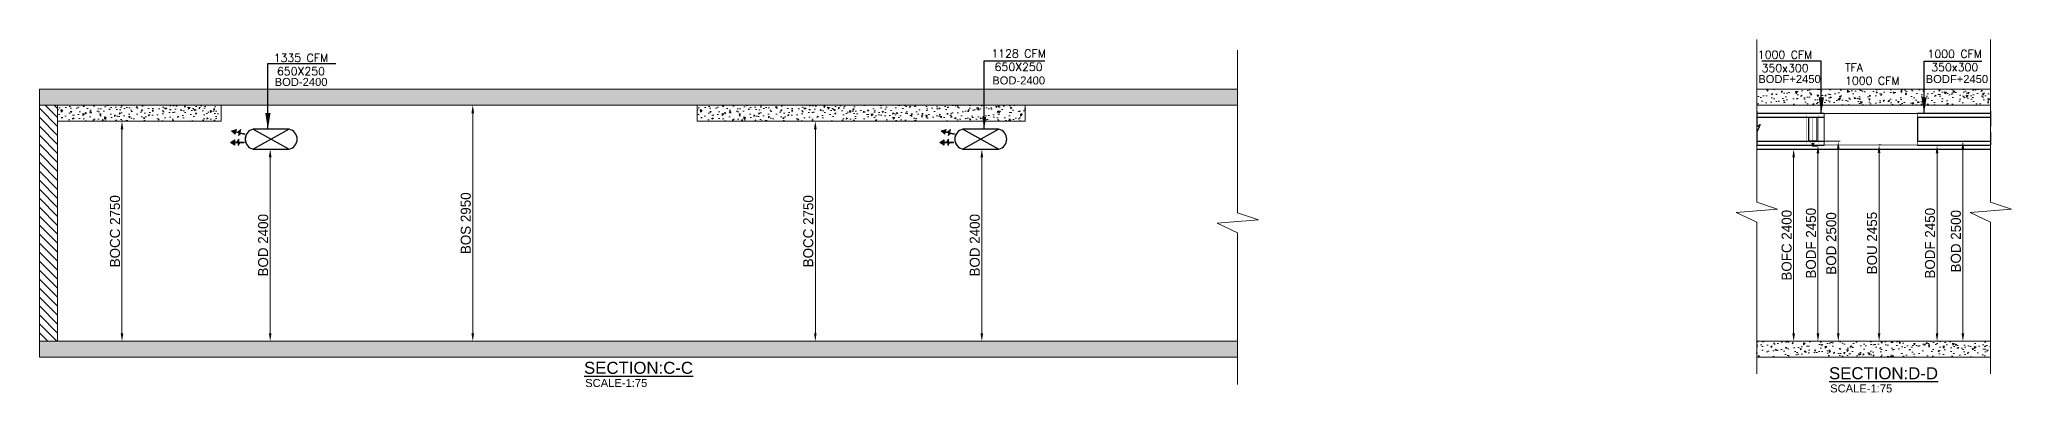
# Model space of a CAD drawing. Header units: millimetres. Extents: x -81374 to 485233, y -39075 to 157313.
# Drawn here: x 343117 to 367762, y 150712 to 155123 of the extents above; entities that cross this region are included whole.
import ezdxf

# ---------------------------------------------------------------- set-up
doc = ezdxf.new("R2010")
doc.units = ezdxf.units.MM
doc.header["$PDMODE"] = 34
doc.header["$PDSIZE"] = -1
for name, color, linetype, lineweight in [('AC OA DUCT', 11, 'Continuous', 5), ('AC-SA DUCT', 5, 'Continuous', 0), ('M-HVAC RETURN AIR DUCT', 1, 'Continuous', 0)]:
    doc.layers.add(name, color=color, linetype=linetype, lineweight=lineweight)
for name, color, linetype in [('Ac-text', 7, 'Continuous'), ('CB-AC-SA OVAL DUCT', 6, 'Continuous'), ('HVAC-SECTIONS', 7, 'Continuous'), ('M HVAC-Volume Control Damper', 3, 'Continuous'), ('M-HVAC ELLIPTICAL DUCT', 6, 'Continuous'), ('M-HVAC-BOF', 6, 'Continuous'), ('M-HVAC-TEXT', 7, 'Continuous')]:
    doc.layers.add(name, color=color, linetype=linetype)
doc.styles.add('ARAIL', font='arial.ttf')
doc.styles.add('Arial', font='arial.ttf', dxfattribs={"height": 3})
doc.styles.add('HVAC TEXT', font='Romans.shx', dxfattribs={"width": 0.8, "height": 100})
doc.styles.add('R', font='romans.shx')
doc.styles.add('ROMAND', font='romand__.ttf')
doc.styles.add('romans', font='stylu.ttf', dxfattribs={"height": 125})
doc.dimstyles.new('HVAC DIM', dxfattribs={"dimtxt": 100, "dimasz": 200, "dimexe": 50, "dimexo": 50, "dimgap": 50, "dimtad": 1, "dimtoh": 1, "dimdec": 0, "dimzin": 0, "dimdsep": 46, "dimtxsty": 'HVAC TEXT', "dimcen": 50, "dimclrd": 7, "dimclre": 7, "dimclrt": 7, "dimadec": 0, "dimazin": 0, "dimtfac": 1, "dimtdec": 0, "dimtofl": 0, "dimtmove": 0, "dimatfit": 3, "dimfxl": 1, "dimtolj": 1, "dimtzin": 0, "dimarcsym": 0})
doc.dimstyles.new('MKS1', dxfattribs={"dimtxt": 185, "dimasz": 150, "dimexe": 25, "dimexo": 20, "dimgap": 25, "dimtad": 1, "dimdec": 0, "dimrnd": 5, "dimzin": 0, "dimdsep": 46, "dimtxsty": 'romans', "dimcen": 0.09, "dimdle": 75, "dimclrd": 99, "dimclre": 8, "dimclrt": 7, "dimadec": 0, "dimazin": 0, "dimtfac": 1, "dimtdec": 0, "dimtmove": 0, "dimatfit": 2, "dimfxl": 1, "dimtolj": 1, "dimtzin": 0, "dimlwd": -1, "dimlwe": -1, "dimarcsym": 0})
doc.dimstyles.new('Vayucon', dxfattribs={"dimtxt": 200, "dimasz": 150, "dimexe": 0, "dimexo": 0, "dimgap": 9e-05, "dimtad": 1, "dimdec": 0, "dimrnd": 5, "dimzin": 0, "dimdsep": 46, "dimtxsty": 'ROMAND', "dimcen": 90, "dimclre": 99, "dimclrt": 7, "dimadec": 0, "dimazin": 0, "dimtfac": 1, "dimtdec": 0, "dimtofl": 0, "dimtmove": 1, "dimatfit": 3, "dimfxl": 1, "dimtolj": 1, "dimtzin": 0, "dimarcsym": 0})
pattern_1 = [(230, (306849.15, 227224.38), (-182.18467, 15.93909), [19.05, -209.55]), (175, (306849.15, 227224.38), (35.24342, -191.05685), [15.24, -167.6406]), (280.45144, (306833.97, 227225.71), (-146.94125, -175.11775), [16.19, -178.09024]), (226.1842, (306849.15, 227173.58), (-271.07904, 42.04233), [28.575, -314.325]), (276.63556, (306826.56, 227177.08), (-237.4041, -247.4261), [24.285, -267.1356]), (171.18415, (306849.15, 227173.58), (-237.4041, -247.4261), [22.86, -251.4597]), (201, (306823.75, 227186.28), (-151.6144, 102.2652), [19.05, -209.55]), (146, (306823.75, 227186.28), (-61.80203, -184.18797), [15.24, -167.64]), (251.45144, (306811.12, 227194.8), (-213.41642, -81.92277), [16.19, -178.08994]), (217.5, (306849.154, 227224.38), (-3.088603, -84.55504), [0, -165.608, 0, -170.18, 0, -168.275]), (187.5, (306849.15, 227224.38), (-66.81966, -100.180575), [0, -97.028, 0, -161.798, 0, -64.135]), (147.5, (306905.796, 227224.38), (-135.590595, 5.728744), [0, -63.5, 0, -198.12, 0, -262.89]), (137.5, (306931.2, 227224.38), (-148.12918, -25.42649), [0, -82.55, 0, -131.572, 0, -186.69])]

# ---------------------------------------------------------------- blocks, each defined once
blk = doc.blocks.new('12')
h = blk.add_hatch(color=20)
h.set_gradient(color1=(0, 255, 0), one_color=1, tint=1, name='INVCURVED')
h.paths.add_polyline_path([(36, -115), (6, -115), (6, -145), (49, -174), (-7, -174), (6, -183), (6, -244), (-4, -244), (-4, -188), (-39, -164), (16, -164), (-4, -150), (-4, -115), (-34, -115), (1, -55)])
at = {"color": 3}
blk.add_lwpolyline([(-4, -244), (6, -244), (6, -183), (-7, -174), (49, -174), (6, -145), (6, -115), (36, -115), (1, -55), (-34, -115), (-4, -115), (-4, -150), (16, -164), (-39, -164), (-4, -188)], close=True, dxfattribs=at)
blk = doc.blocks.new('*D62')
at = {"layer": 'AC-SA DUCT', "color": 8}
for p, q in [((346049, 153752), (345975, 153752)), ((346049, 151352), (345975, 151352))]:
    blk.add_line(p, q, dxfattribs=at)
at = {"layer": 'AC-SA DUCT', "color": 42}
blk.add_line((346000, 153652), (346000, 151452), dxfattribs=at)
at = {"layer": 'AC-SA DUCT', "color": 42, "linetype": 'Continuous'}
for points in [[(346017, 153652), (345984, 153652), (346000, 153752)], [(345984, 151452), (346017, 151452), (346000, 151352)]]:
    blk.add_solid(points, dxfattribs=at)
at = {"layer": 'DEFPOINTS', "color": 0, "linetype": 'Continuous'}
for p in [(346069, 153752), (346000, 151352), (346069, 151352)]:
    blk.add_point(p, dxfattribs=at)
at = {"layer": 'AC-SA DUCT', "color": 7, "linetype": 'Continuous', "insert": (345913, 152552), "char_height": 125, "attachment_point": 5, "rotation": 90, "style": 'romans'}
blk.add_mtext('\\A1;BOD 2400', dxfattribs=at)
blk = doc.blocks.new('*D63')
at = {"layer": 'AC-SA DUCT', "color": 8}
for p, q in [((344197, 154102), (344123, 154102)), ((344197, 151352), (344123, 151352))]:
    blk.add_line(p, q, dxfattribs=at)
at = {"layer": 'AC-SA DUCT', "color": 42}
blk.add_line((344148, 154002), (344148, 151452), dxfattribs=at)
at = {"layer": 'AC-SA DUCT', "color": 42, "linetype": 'Continuous'}
for points in [[(344165, 154002), (344132, 154002), (344148, 154102)], [(344132, 151452), (344165, 151452), (344148, 151352)]]:
    blk.add_solid(points, dxfattribs=at)
at = {"layer": 'DEFPOINTS', "color": 0, "linetype": 'Continuous'}
for p in [(344217, 154102), (344148, 151352), (344217, 151352)]:
    blk.add_point(p, dxfattribs=at)
at = {"layer": 'AC-SA DUCT', "color": 7, "linetype": 'Continuous', "insert": (344061, 152727), "char_height": 125, "attachment_point": 5, "rotation": 90, "style": 'romans'}
blk.add_mtext('\\A1;BOCC 2750', dxfattribs=at)
blk = doc.blocks.new('*D64')
at = {"layer": 'AC-SA DUCT', "color": 8}
for p, q in [((354942, 153752), (354869, 153752)), ((354942, 151352), (354869, 151352))]:
    blk.add_line(p, q, dxfattribs=at)
at = {"layer": 'AC-SA DUCT', "color": 42}
blk.add_line((354894, 153652), (354894, 151452), dxfattribs=at)
at = {"layer": 'AC-SA DUCT', "color": 42, "linetype": 'Continuous'}
for points in [[(354910, 153652), (354877, 153652), (354894, 153752)], [(354877, 151452), (354910, 151452), (354894, 151352)]]:
    blk.add_solid(points, dxfattribs=at)
at = {"layer": 'DEFPOINTS', "color": 0, "linetype": 'Continuous'}
for p in [(354962, 153752), (354894, 151352), (354962, 151352)]:
    blk.add_point(p, dxfattribs=at)
at = {"layer": 'AC-SA DUCT', "color": 7, "linetype": 'Continuous', "insert": (354806, 152552), "char_height": 125, "attachment_point": 5, "rotation": 90, "style": 'romans'}
blk.add_mtext('\\A1;BOD 2400', dxfattribs=at)
blk = doc.blocks.new('*D65')
at = {"layer": 'AC-SA DUCT', "color": 8}
for p, q in [((348581, 154302), (348507, 154302)), ((348581, 151352), (348507, 151352))]:
    blk.add_line(p, q, dxfattribs=at)
at = {"layer": 'AC-SA DUCT', "color": 42}
blk.add_line((348532, 154202), (348532, 151452), dxfattribs=at)
at = {"layer": 'AC-SA DUCT', "color": 42, "linetype": 'Continuous'}
for points in [[(348549, 154202), (348515, 154202), (348532, 154302)], [(348515, 151452), (348549, 151452), (348532, 151352)]]:
    blk.add_solid(points, dxfattribs=at)
at = {"layer": 'DEFPOINTS', "color": 0, "linetype": 'Continuous'}
for p in [(348601, 154302), (348532, 151352), (348601, 151352)]:
    blk.add_point(p, dxfattribs=at)
at = {"layer": 'AC-SA DUCT', "color": 7, "linetype": 'Continuous', "insert": (348445, 152827), "char_height": 125, "attachment_point": 5, "rotation": 90, "style": 'romans'}
blk.add_mtext('\\A1;BOS 2950', dxfattribs=at)
blk = doc.blocks.new('*D66')
at = {"layer": 'AC-SA DUCT', "color": 8}
for p, q in [((352861, 154102), (352788, 154102)), ((352861, 151352), (352788, 151352))]:
    blk.add_line(p, q, dxfattribs=at)
at = {"layer": 'AC-SA DUCT', "color": 42}
blk.add_line((352813, 154002), (352813, 151452), dxfattribs=at)
at = {"layer": 'AC-SA DUCT', "color": 42, "linetype": 'Continuous'}
for points in [[(352829, 154002), (352796, 154002), (352813, 154102)], [(352796, 151452), (352829, 151452), (352813, 151352)]]:
    blk.add_solid(points, dxfattribs=at)
at = {"layer": 'DEFPOINTS', "color": 0, "linetype": 'Continuous'}
for p in [(352881, 154102), (352813, 151352), (352881, 151352)]:
    blk.add_point(p, dxfattribs=at)
at = {"layer": 'AC-SA DUCT', "color": 7, "linetype": 'Continuous', "insert": (352725, 152727), "char_height": 125, "attachment_point": 5, "rotation": 90, "style": 'romans'}
blk.add_mtext('\\A1;BOCC 2750', dxfattribs=at)
blk = doc.blocks.new('*D68')
at = {"layer": 'AC-SA DUCT', "color": 8}
for p, q in [((366103, 153805), (366132, 153805)), ((366103, 151352), (366132, 151352))]:
    blk.add_line(p, q, dxfattribs=at)
at = {"layer": 'AC-SA DUCT', "color": 42}
blk.add_line((366107, 153705), (366107, 151452), dxfattribs=at)
at = {"layer": 'AC-SA DUCT', "color": 42, "linetype": 'Continuous'}
for points in [[(366123, 153705), (366090, 153705), (366107, 153805)], [(366090, 151452), (366123, 151452), (366107, 151352)]]:
    blk.add_solid(points, dxfattribs=at)
at = {"layer": 'DEFPOINTS', "color": 0, "linetype": 'Continuous'}
for p in [(366083, 153805), (366083, 151352), (366107, 151352)]:
    blk.add_point(p, dxfattribs=at)
at = {"layer": 'AC-SA DUCT', "color": 7, "linetype": 'Continuous', "insert": (366019, 152579), "char_height": 125, "attachment_point": 5, "rotation": 90, "style": 'romans'}
blk.add_mtext('\\A1;BOU 2455', dxfattribs=at)
blk = doc.blocks.new('*D69')
at = {"layer": 'AC-SA DUCT', "color": 8}
for p, q in [((365407, 153851), (365622, 153851)), ((365460, 151352), (365622, 151352))]:
    blk.add_line(p, q, dxfattribs=at)
at = {"layer": 'AC-SA DUCT', "color": 42}
blk.add_line((365597, 153751), (365597, 151452), dxfattribs=at)
at = {"layer": 'AC-SA DUCT', "color": 42, "linetype": 'Continuous'}
for points in [[(365613, 153751), (365580, 153751), (365597, 153851)], [(365580, 151452), (365613, 151452), (365597, 151352)]]:
    blk.add_solid(points, dxfattribs=at)
at = {"layer": 'DEFPOINTS', "color": 0, "linetype": 'Continuous'}
for p in [(365387, 153851), (365440, 151352), (365597, 151352)]:
    blk.add_point(p, dxfattribs=at)
at = {"layer": 'AC-SA DUCT', "color": 7, "linetype": 'Continuous', "insert": (365509, 152574), "char_height": 125, "attachment_point": 5, "rotation": 90, "style": 'romans'}
blk.add_mtext('\\A1;BOD 2500', dxfattribs=at)
blk = doc.blocks.new('*D70')
at = {"layer": 'AC-SA DUCT', "color": 8}
for p, q in [((367151, 153851), (367179, 153851)), ((367151, 151352), (367179, 151352))]:
    blk.add_line(p, q, dxfattribs=at)
at = {"layer": 'AC-SA DUCT', "color": 42}
blk.add_line((367154, 153751), (367154, 151452), dxfattribs=at)
at = {"layer": 'AC-SA DUCT', "color": 42, "linetype": 'Continuous'}
for points in [[(367171, 153751), (367137, 153751), (367154, 153851)], [(367137, 151452), (367171, 151452), (367154, 151352)]]:
    blk.add_solid(points, dxfattribs=at)
at = {"layer": 'DEFPOINTS', "color": 0, "linetype": 'Continuous'}
for p in [(367131, 153851), (367131, 151352), (367154, 151352)]:
    blk.add_point(p, dxfattribs=at)
at = {"layer": 'AC-SA DUCT', "color": 7, "linetype": 'Continuous', "insert": (367067, 152602), "char_height": 125, "attachment_point": 5, "rotation": 90, "style": 'romans'}
blk.add_mtext('\\A1;BOD 2500', dxfattribs=at)
blk = doc.blocks.new('*U71')
at = {"layer": 'M HVAC-Volume Control Damper'}
for points in [[(-25, -5), (-25, 5), (-50, 5), (-50, 50), (-60, 50), (-60, -5), (-25, -5)], [(300, 50), (0, 50), (0, -50), (300, -50)]]:
    blk.add_lwpolyline(points, close=True, dxfattribs=at)
at = {"layer": 'M HVAC-Volume Control Damper', "const_width": 5}
for points in [[(300, -75), (300, -75), (-25, -75), (0, -75), (0, 75), (-25, 75), (0, 75), (300, 75), (325, 75), (300, 75), (300, -75), (325, -75), (300, -75)], [(300, 0), (0, 0)]]:
    blk.add_lwpolyline(points, dxfattribs=at)
blk.add_lwpolyline([(0, -25), (0, 25), (-25, 25), (-25, -25)], close=True, dxfattribs=at)
blk = doc.blocks.new('*D72')
at = {"layer": 'AC-SA DUCT', "color": 8}
for p, q in [((365260, 153801), (365368, 153801)), ((365340, 151352), (365368, 151352))]:
    blk.add_line(p, q, dxfattribs=at)
at = {"layer": 'AC-SA DUCT', "color": 42}
blk.add_line((365343, 153701), (365343, 151452), dxfattribs=at)
at = {"layer": 'AC-SA DUCT', "color": 42, "linetype": 'Continuous'}
for points in [[(365360, 153701), (365326, 153701), (365343, 153801)], [(365326, 151452), (365360, 151452), (365343, 151352)]]:
    blk.add_solid(points, dxfattribs=at)
at = {"layer": 'DEFPOINTS', "color": 0, "linetype": 'Continuous'}
for p in [(365240, 153801), (365320, 151352), (365343, 151352)]:
    blk.add_point(p, dxfattribs=at)
at = {"layer": 'AC-SA DUCT', "color": 7, "linetype": 'Continuous', "insert": (365256, 152577), "char_height": 125, "attachment_point": 5, "rotation": 90, "style": 'romans'}
blk.add_mtext('\\A1;BODF 2450', dxfattribs=at)
blk = doc.blocks.new('*D73')
at = {"layer": 'AC-SA DUCT', "color": 8}
for p, q in [((366828, 153801), (366856, 153801)), ((366828, 151352), (366856, 151352))]:
    blk.add_line(p, q, dxfattribs=at)
at = {"layer": 'AC-SA DUCT', "color": 42}
blk.add_line((366831, 153701), (366831, 151452), dxfattribs=at)
at = {"layer": 'AC-SA DUCT', "color": 42, "linetype": 'Continuous'}
for points in [[(366848, 153701), (366815, 153701), (366831, 153801)], [(366815, 151452), (366848, 151452), (366831, 151352)]]:
    blk.add_solid(points, dxfattribs=at)
at = {"layer": 'DEFPOINTS', "color": 0, "linetype": 'Continuous'}
for p in [(366808, 153801), (366808, 151352), (366831, 151352)]:
    blk.add_point(p, dxfattribs=at)
at = {"layer": 'AC-SA DUCT', "color": 7, "linetype": 'Continuous', "insert": (366744, 152577), "char_height": 125, "attachment_point": 5, "rotation": 90, "style": 'romans'}
blk.add_mtext('\\A1;BODF 2450', dxfattribs=at)
blk = doc.blocks.new('*D83')
at = {"layer": 'AC-SA DUCT', "color": 8}
for p, q in [((364956, 153752), (365064, 153752)), ((365036, 151352), (365064, 151352))]:
    blk.add_line(p, q, dxfattribs=at)
at = {"layer": 'AC-SA DUCT', "color": 42}
blk.add_line((365039, 153652), (365039, 151452), dxfattribs=at)
at = {"layer": 'AC-SA DUCT', "color": 42, "linetype": 'Continuous'}
for points in [[(365056, 153652), (365023, 153652), (365039, 153752)], [(365023, 151452), (365056, 151452), (365039, 151352)]]:
    blk.add_solid(points, dxfattribs=at)
at = {"layer": 'DEFPOINTS', "color": 0, "linetype": 'Continuous'}
for p in [(364936, 153752), (365016, 151352), (365039, 151352)]:
    blk.add_point(p, dxfattribs=at)
at = {"layer": 'AC-SA DUCT', "color": 7, "linetype": 'Continuous', "insert": (364952, 152552), "char_height": 125, "attachment_point": 5, "rotation": 90, "style": 'romans'}
blk.add_mtext('\\A1;BOFC 2400', dxfattribs=at)

msp = doc.modelspace()

# ---------------------------------------------------------------- hatches: boundary and pattern name
at = {"layer": 'M-HVAC RETURN AIR DUCT'}
h = msp.add_hatch(dxfattribs=at)
h.set_pattern_fill('AR-CONC', color=8, angle=180)
h.set_pattern_definition([(50, (323579, 194315.15), (182.18467, -15.9391), [19.05, -209.55]), (355, (323579, 194315.15), (-35.2434, 191.05685), [15.24, -167.6406]), (100.45144, (323594.18, 194313.83), (146.94125, 175.11775), [16.19, -178.09024]), (46.1842, (323579, 194365.95), (271.079, -42.0423), [28.575, -314.325]), (96.63556, (323601.6, 194362.45), (237.4041, 247.4261), [24.285, -267.1356]), (351.18415, (323579, 194365.95), (237.4041, 247.4261), [22.86, -251.4597]), (21, (323604.4, 194353.25), (151.6144, -102.2652), [19.05, -209.55]), (326, (323604.4, 194353.25), (61.802, 184.18797), [15.24, -167.64]), (71.45144, (323617.03, 194344.73), (213.4164, 81.92277), [16.19, -178.08994]), (37.5, (323579, 194315.154), (3.0886, 84.55504), [0, -165.608, 0, -170.18, 0, -168.275]), (7.5, (323579, 194315.15), (66.81966, 100.18057), [0, -97.028, 0, -161.798, 0, -64.135]), (327.5, (323522.355, 194315.154), (135.590595, -5.72874), [0, -63.5, 0, -198.12, 0, -262.89]), (317.5, (323496.96, 194315.15), (148.12918, 25.4265), [0, -82.55, 0, -131.572, 0, -186.69])])
h.paths.add_polyline_path([(358092.2, 154302.4), (343116.6, 154302.4), (343116.6, 154502.4), (358092.2, 154502.4)])
h = msp.add_hatch(dxfattribs=at)
h.set_pattern_fill('ANSI31', color=8, scale=25, angle=270)
h.set_pattern_definition([(315, (880482.55, 497635.27), (56.126601, 56.126601), [])])
h.paths.add_polyline_path([(343116.6, 154302.4), (343343.8, 154302.4), (343343.8, 151352.4), (343116.6, 151352.4)])
h = msp.add_hatch(dxfattribs=at)
h.set_pattern_fill('AR-CONC', color=8, angle=180)
h.set_pattern_definition([(230, (323579, 194315.15), (-182.18467, 15.9391), [19.05, -209.55]), (535, (323579, 194315.15), (35.2434, -191.05685), [15.24, -167.6406]), (280.45144, (323563.82, 194316.48), (-146.94125, -175.11775), [16.19, -178.09024]), (226.1842, (323579, 194264.35), (-271.079, 42.0423), [28.575, -314.325]), (276.63556, (323556.4, 194267.86), (-237.4041, -247.4261), [24.285, -267.1356]), (531.18415, (323579, 194264.35), (-237.4041, -247.4261), [22.86, -251.4597]), (201, (323553.6, 194277.05), (-151.6144, 102.2652), [19.05, -209.55]), (506, (323553.6, 194277.05), (-61.802, -184.188), [15.24, -167.64]), (251.45145, (323540.96, 194285.58), (-213.4164, -81.9228), [16.19, -178.08994]), (217.5, (323579, 194315.154), (-3.0886, -84.55504), [0, -165.608, 0, -170.18, 0, -168.275]), (187.5, (323579, 194315.15), (-66.81966, -100.18057), [0, -97.028, 0, -161.798, 0, -64.135]), (147.5, (323635.64, 194315.154), (-135.5906, 5.72874), [0, -63.5, 0, -198.12, 0, -262.89]), (137.5, (323661.04, 194315.15), (-148.12918, -25.4265), [0, -82.55, 0, -131.572, 0, -186.69])])
h.paths.add_polyline_path([(343343.8, 154102.4), (345387.8, 154102.4), (345387.8, 154302.4), (343343.8, 154302.4)])
h = msp.add_hatch(dxfattribs=at)
h.set_pattern_fill('AR-CONC', color=8, angle=180)
h.set_pattern_definition([(230, (331569.54, 194315.15), (-182.18467, 15.9391), [19.05, -209.55]), (175, (331569.54, 194315.15), (35.2434, -191.05685), [15.24, -167.6406]), (280.45144, (331554.36, 194316.48), (-146.94125, -175.11775), [16.19, -178.09024]), (226.1842, (331569.54, 194264.35), (-271.079, 42.0423), [28.575, -314.325]), (276.63556, (331546.95, 194267.86), (-237.4041, -247.4261), [24.285, -267.1356]), (171.18415, (331569.54, 194264.35), (-237.4041, -247.4261), [22.86, -251.4597]), (201, (331544.14, 194277.05), (-151.6144, 102.2652), [19.05, -209.55]), (146, (331544.14, 194277.05), (-61.802, -184.188), [15.24, -167.64]), (251.45145, (331531.51, 194285.58), (-213.4164, -81.9228), [16.19, -178.08994]), (217.5, (331569.544, 194315.154), (-3.0886, -84.55504), [0, -165.608, 0, -170.18, 0, -168.275]), (187.5, (331569.54, 194315.15), (-66.81966, -100.18057), [0, -97.028, 0, -161.798, 0, -64.135]), (147.5, (331626.186, 194315.154), (-135.5906, 5.72874), [0, -63.5, 0, -198.12, 0, -262.89]), (137.5, (331651.59, 194315.15), (-148.12918, -25.4265), [0, -82.55, 0, -131.572, 0, -186.69])])
h.paths.add_polyline_path([(351334.3, 154102.4), (355435.5, 154102.4), (355435.5, 154302.4), (351334.3, 154302.4)])
h = msp.add_hatch(dxfattribs=at)
h.set_pattern_fill('AR-CONC', color=8, angle=180)
h.set_pattern_definition(pattern_1)
h.paths.add_polyline_path([(367500.9, 154302.4), (367500.9, 154502.4), (364577.3, 154502.4), (364577.3, 154302.4)])
h = msp.add_hatch(dxfattribs=at)
h.set_pattern_fill('AR-CONC', color=8, angle=180)
h.set_pattern_definition([(50, (323579, 194615.15), (182.18467, -15.9391), [19.05, -209.55]), (355, (323579, 194615.15), (-35.2434, 191.05685), [15.24, -167.6406]), (100.45144, (323594.17, 194613.83), (146.94125, 175.11775), [16.19, -178.09024]), (46.1842, (323579, 194665.95), (271.079, -42.0423), [28.575, -314.325]), (96.63556, (323601.58, 194662.45), (237.4041, 247.4261), [24.285, -267.1356]), (351.18415, (323579, 194665.95), (237.4041, 247.4261), [22.86, -251.4597]), (21, (323604.4, 194653.25), (151.6144, -102.2652), [19.05, -209.55]), (326, (323604.4, 194653.25), (61.802, 184.18797), [15.24, -167.64]), (71.45144, (323617.03, 194644.73), (213.4164, 81.92277), [16.19, -178.08994]), (37.5, (323578.99, 194615.154), (3.0886, 84.55504), [0, -165.608, 0, -170.18, 0, -168.275]), (7.5, (323578.99, 194615.15), (66.81966, 100.18057), [0, -97.028, 0, -161.798, 0, -64.135]), (327.5, (323522.35, 194615.154), (135.590595, -5.72874), [0, -63.5, 0, -198.12, 0, -262.89]), (317.5, (323496.95, 194615.15), (148.12918, 25.4265), [0, -82.55, 0, -131.572, 0, -186.69])])
h.paths.add_polyline_path([(358092.2, 151152.4), (343116.6, 151152.4), (343116.6, 151352.4), (358092.2, 151352.4)])
h = msp.add_hatch(dxfattribs=at)
h.set_pattern_fill('AR-CONC', color=8, angle=180)
h.set_pattern_definition(pattern_1)
h.paths.add_polyline_path([(367500.9, 151152.4), (367500.9, 151352.4), (364577.3, 151352.4), (364577.3, 151152.4)])

# ---------------------------------------------------------------- linework, layer by layer
at = {"layer": 'CB-AC-SA OVAL DUCT', "color": 3, "const_width": 15}
for points, elevation in [([(345712.7, 153952.4, 0.3333333), (345712.8, 153802.4)], -1.5), ([(354580.5, 153952.4, 0.3333333), (354580.6, 153802.4)], 0)]:
    msp.add_lwpolyline(points, format="xyb", dxfattribs=dict(at, elevation=elevation))
at = {"layer": 'HVAC-SECTIONS', "color": 4, "linetype": 'Continuous'}
for p, q in [((364577.3, 154226.6, -7.1), (364577.3, 154033.5, -7.1)), ((364577.3, 154201.3, -7.1), (365420, 154201.3, -7.1)), ((364577.3, 154151.3, -7.1), (365420, 154151.3, -7.1)), ((364577.3, 154033.5, -7.1), (364620.2, 154059, -7.1)), ((364620.2, 154059, -7.1), (364577.3, 153963, -7.1)), ((366585, 154201.3, -7.1), (367500.9, 154201.3, -7.1)), ((366585, 154151.3, -7.1), (366585, 153851.3, -7.1)), ((366585, 154151.3, -7.1), (367500.9, 154151.3, -7.1)), ((367500.9, 154226.6, -7.1), (367500.9, 154033.5, -7.1)), ((364577.3, 153963, -7.1), (364577.3, 153801.3, -7.1)), ((364577.3, 153851.3, -7.1), (365420, 153851.3, -7.1)), ((364577.3, 153801.3, -7.1), (365420, 153801.3, -7.1)), ((366585, 153851.3, -7.1), (367500.9, 153851.3, -7.1)), ((366585, 153801.3, -7.1), (367500.9, 153801.3, -7.1)), ((367500.9, 153963, -7.1), (367500.9, 153805.7, -7.1))]:
    msp.add_line(p, q, dxfattribs=at)
at = {"layer": 'HVAC-SECTIONS', "color": 6, "linetype": 'Continuous', "const_width": 10, "elevation": -7.1}
msp.add_lwpolyline([(365420, 153805.1), (365420, 154197.4), (366585, 154197.4), (366585, 153805.1)], close=True, dxfattribs=at)
at = {"layer": 'M-HVAC ELLIPTICAL DUCT', "linetype": 'Continuous'}
for p, q in [((345787.8, 154002.4, -1.5), (346237.8, 153752.4, -1.5)), ((346237.8, 154002.4, -1.5), (345787.8, 153752.4, -1.5)), ((354655.5, 154002.4, 0), (355105.5, 153752.4, 0)), ((355105.5, 154002.4, 0), (354655.5, 153752.4, 0))]:
    msp.add_line(p, q, dxfattribs=at)
at = {"layer": 'M-HVAC ELLIPTICAL DUCT', "color": 30, "linetype": 'Continuous'}
msp.add_line((364577.3, 153752.4, -7.1), (367500.9, 153752.4, -7.1), dxfattribs=at)
at = {"layer": 'M-HVAC ELLIPTICAL DUCT', "linetype": 'Continuous'}
for points, elevation in [([(346237.8, 154002.4), (345787.8, 154002.4)], -1.5), ([(355105.5, 154002.4), (354655.5, 154002.4)], 0), ([(345787.8, 153752.4), (346237.8, 153752.4)], -1.5), ([(354655.5, 153752.4), (355105.5, 153752.4)], 0)]:
    msp.add_lwpolyline(points, dxfattribs=dict(at, elevation=elevation))
for centre, start, end in [((345815.9, 153877.4, -1.5), 102.68038, 257.31962), ((346209.6, 153877.4, -1.5), 282.68038, 77.31962), ((354683.7, 153877.4, 0), 102.68038, 257.31962), ((355077.4, 153877.4, 0), 282.68038, 77.31962)]:
    msp.add_arc(centre, 128.1, start, end, dxfattribs=at)
at = {"layer": 'M-HVAC RETURN AIR DUCT', "color": 8}
for p, q in [((343116.6, 154302.4, -2.7), (343116.6, 154502.4, -2.7)), ((364577.3, 154502.4, -7.1), (367500.9, 154502.4, -7.1)), ((364577.3, 154302.4, -7.1), (367500.9, 154302.4, -7.1)), ((358092.2, 151352.4, -7.2), (343116.6, 151352.4)), ((343116.6, 151352.4, -9.9), (343116.6, 151152.4, 0)), ((364577.3, 151352.4, -7.1), (367500.9, 151352.4, -7.1)), ((343116.6, 151152.4), (358092.2, 151152.4, -7.2)), ((364577.3, 151152.4, -7.1), (367500.9, 151152.4, -7.1))]:
    msp.add_line(p, q, dxfattribs=at)
for points, elevation in [([(364577.3, 150946.8), (364577.3, 152841.1), (364320.8, 152962), (364838.7, 153004.5), (364577.3, 153090.7), (364577.3, 155122.9)], -7.1), ([(367500.9, 150946.8), (367500.9, 152841.1), (367244.5, 152962), (367762.3, 153004.5), (367500.9, 153090.7), (367500.9, 155122.9)], -7.1), ([(358089.7, 150812.2), (358089.7, 152706.6), (357833.3, 152827.4), (358351.1, 152869.9), (358089.7, 152956.1), (358089.7, 154988.3)], -2.7), ([(358092.2, 154502.4), (343116.6, 154502.4)], -2.7), ([(343116.6, 154302.4), (358092.2, 154302.4)], -2.7)]:
    msp.add_lwpolyline(points, dxfattribs=dict(at, elevation=elevation))
for points, elevation in [([(343116.6, 154302.4), (343343.8, 154302.4), (343343.8, 151352.4), (343116.6, 151352.4)], -2.7), ([(343343.8, 154102.4), (345387.8, 154102.4), (345387.8, 154302.4), (343343.8, 154302.4)], 4.4), ([(351334.3, 154102.4), (355435.5, 154102.4), (355435.5, 154302.4), (351334.3, 154302.4)], 7.1)]:
    msp.add_lwpolyline(points, close=True, dxfattribs=dict(at, elevation=elevation))

# ---------------------------------------------------------------- block references
at = {"layer": 'AC OA DUCT'}
for p, xscale, yscale, zscale, rotation in [((345453.5, 153834.6, -1.5), 0.8999999999999999, 0.8999999999999999, 0.8999999999999999, 90.00000000000007), ((345470.3, 153994.7, -1.5), 0.9, 0.9, 0.9, 75.00000000000011), ((354321.3, 153834.6, 0), 0.8999999999999999, 0.8999999999999999, 0.8999999999999999, 90.00000000000007), ((354338.1, 153994.7, 0), 0.9, 0.9, 0.9, 75.00000000000011)]:
    msp.add_blockref('12', p, dxfattribs=dict(at, xscale=xscale, yscale=yscale, zscale=zscale, rotation=rotation))
at = {"layer": 'M HVAC-Volume Control Damper', "linetype": 'Continuous', "xscale": -1, "rotation": 270}
msp.add_blockref('*U71', (365278.1, 153851.3, -7.1), dxfattribs=at)

# ---------------------------------------------------------------- texts
at = {"layer": 'Ac-text', "color": 7, "style": 'Arial'}
for s, height, p in [('%%USECTION:C-C', 150, (349922.5, 150945.8)), ('SCALE-1:75', 100, (349936.6, 150781.1)), ('%%USECTION:D-D', 150, (365481.2, 150878, -7.1)), ('SCALE-1:75', 100, (365495.3, 150713.3, -7.1))]:
    msp.add_text(s, height=height, dxfattribs=at).set_placement(p)
at = {"layer": 'M-HVAC-BOF', "color": 6, "lineweight": -2, "char_height": 100, "width": 1028.731, "attachment_point": 1, "style": 'ARAIL'}
for s, insert in [('BOD-2400', (346056.6, 154642.1, 1198.1)), ('BOD-2400', (355024, 154661, 1198.1)), ('BODF+2450', (364597.1, 154678.7, -22.6)), ('BODF+2450', (366689.4, 154678.7, -22.6))]:
    msp.add_mtext(s, dxfattribs=dict(at, insert=insert))
at = {"layer": 'M-HVAC-TEXT', "color": 7, "char_height": 100, "width": 13359.771, "attachment_point": 2, "style": 'R'}
for s, insert in [('1335 CFM\\P650X250', (346384.8, 154942.6, 0)), ('1128 CFM\\P650X250', (355353.3, 154996.6, 0)), ('1000 CFM\\P350x300', (364932, 154982.2, -7.1)), ('\\pxql;TFA \\P1000 CFM ', (372361.2, 154823.9, 0)), ('1000 CFM\\P350x300', (367052.3, 154992.6, -7.1))]:
    msp.add_mtext(s, dxfattribs=dict(at, insert=insert))

# ---------------------------------------------------------------- dimensions: what is measured, and where the dimension line sits
at = {"layer": 'AC-SA DUCT'}
for base, p1, p2, text, override, picture, middle in [((348532.1, 151352.4, -10.2), (348600.7, 154302.4, -3.1), (348600.7, 151352.4, -0.9), 'BOS <>', {"dimtxt": 100, "dimasz": 100, "dimtxsty": 'romans', "dimclrd": 42}, '*D65', (348444.6, 152827.4, -10.2)), ((344148.2, 151352.4, -10.2), (344216.8, 154102.4, -3.1), (344216.8, 151352.4, -0.9), 'BOCC <>', {"dimtxt": 100, "dimasz": 100, "dimtxsty": 'romans', "dimclrd": 42}, '*D63', (344060.7, 152727.4, -10.2)), ((352812.6, 151352.4, -10.2), (352881.2, 154102.4, -3.1), (352881.2, 151352.4, -0.9), 'BOCC <>', {"dimtxt": 100, "dimasz": 100, "dimtxsty": 'romans', "dimclrd": 42}, '*D66', (352725.1, 152727.4, -10.2)), ((365343, 151352.4, -7.1), (365239.5, 153801.3, -7.1), (365319.7, 151352.4, -7.1), 'BODF <>', {"dimtxt": 100, "dimasz": 100, "dimclrd": 42}, '*D72', (365255.5, 152576.9, -7.1)), ((366106.8, 151352.4, -7.1), (366083.4, 153805.1, -7.1), (366083.4, 151352.4, -7.1), 'BOU <>', {"dimtxt": 100, "dimasz": 100, "dimclrd": 42}, '*D68', (366019.3, 152578.8, -7.1)), ((366831.5, 151352.4, -7.1), (366808.1, 153801.3, -7.1), (366808.1, 151352.4, -7.1), 'BODF <>', {"dimtxt": 100, "dimasz": 100, "dimclrd": 42}, '*D73', (366744, 152576.9, -7.1)), ((367154.1, 151352.4, -7.1), (367130.8, 153851.3, -7.1), (367130.8, 151352.4, -7.1), 'BOD <>', {"dimtxt": 100, "dimasz": 100, "dimtxsty": 'romans', "dimclrd": 42}, '*D70', (367066.6, 152601.9, -7.1)), ((346000.2, 151352.4, -10.2), (346068.8, 153752.4, -1.5), (346068.8, 151352.4, -0.9), 'BOD <>', {"dimtxt": 100, "dimasz": 100, "dimclrd": 42}, '*D62', (345912.7, 152552.4, -10.2)), ((354893.8, 151352.4, -10.2), (354962.3, 153752.4, 0), (354962.3, 151352.4, -0.9), 'BOD <>', {"dimtxt": 100, "dimasz": 100, "dimclrd": 42}, '*D64', (354806.3, 152552.4, -10.2)), ((365039.4, 151352.4, -7.1), (364935.9, 153752.4, -7.1), (365016.1, 151352.4, -7.1), 'BOFC <>', {"dimtxt": 100, "dimasz": 100, "dimtxsty": 'romans', "dimclrd": 42}, '*D83', (364951.9, 152552.4, -7.1))]:
    dim = msp.add_linear_dim(base=base, p1=p1, p2=p2, angle=90, text=text, dimstyle='MKS1', override=override, dxfattribs=at)
    dim.commit()
    dim.dimension.update_dxf_attribs({"geometry": picture, "text_midpoint": middle})
dim = msp.add_linear_dim(base=(365596.8, 151352.4, -7.1), p1=(365387, 153851.3, -7.1), p2=(365440.5, 151352.4, -7.1), angle=90, text='BOD <>', dimstyle='MKS1', override={"dimtxt": 100, "dimasz": 100, "dimclrd": 42}, dxfattribs=at)
dim.commit()
dim.dimension.update_dxf_attribs({"geometry": '*D69', "text_midpoint": (365596.8, 152574.4, -7.1), "dimtype": 160})

# ---------------------------------------------------------------- leaders
at = {"layer": 'M-HVAC ELLIPTICAL DUCT', "linetype": 'Continuous'}
for points in [[(345971.8, 154002.4, 0), (345971.8, 154823.1, 0), (346821.9, 154823.1, 0)], [(365384.8, 154201.3, -7.1), (365384.8, 154849.9, -7.1), (364640.5, 154849.9, -7.1)], [(366668.9, 154201.3, -7.1), (366668.9, 154851.8, -7.1), (367390.8, 154851.8, -7.1)]]:
    msp.add_leader(points, dimstyle='HVAC DIM', dxfattribs=at)
at = {"layer": 'M-HVAC ELLIPTICAL DUCT', "color": 0, "linetype": 'Continuous'}
msp.add_leader([(354922.9, 154002.4, 0), (354922.9, 154854.5, 0), (355682.5, 154854.5, 0)], dimstyle='Vayucon', dxfattribs=at)

doc.saveas('drawing.dxf')
